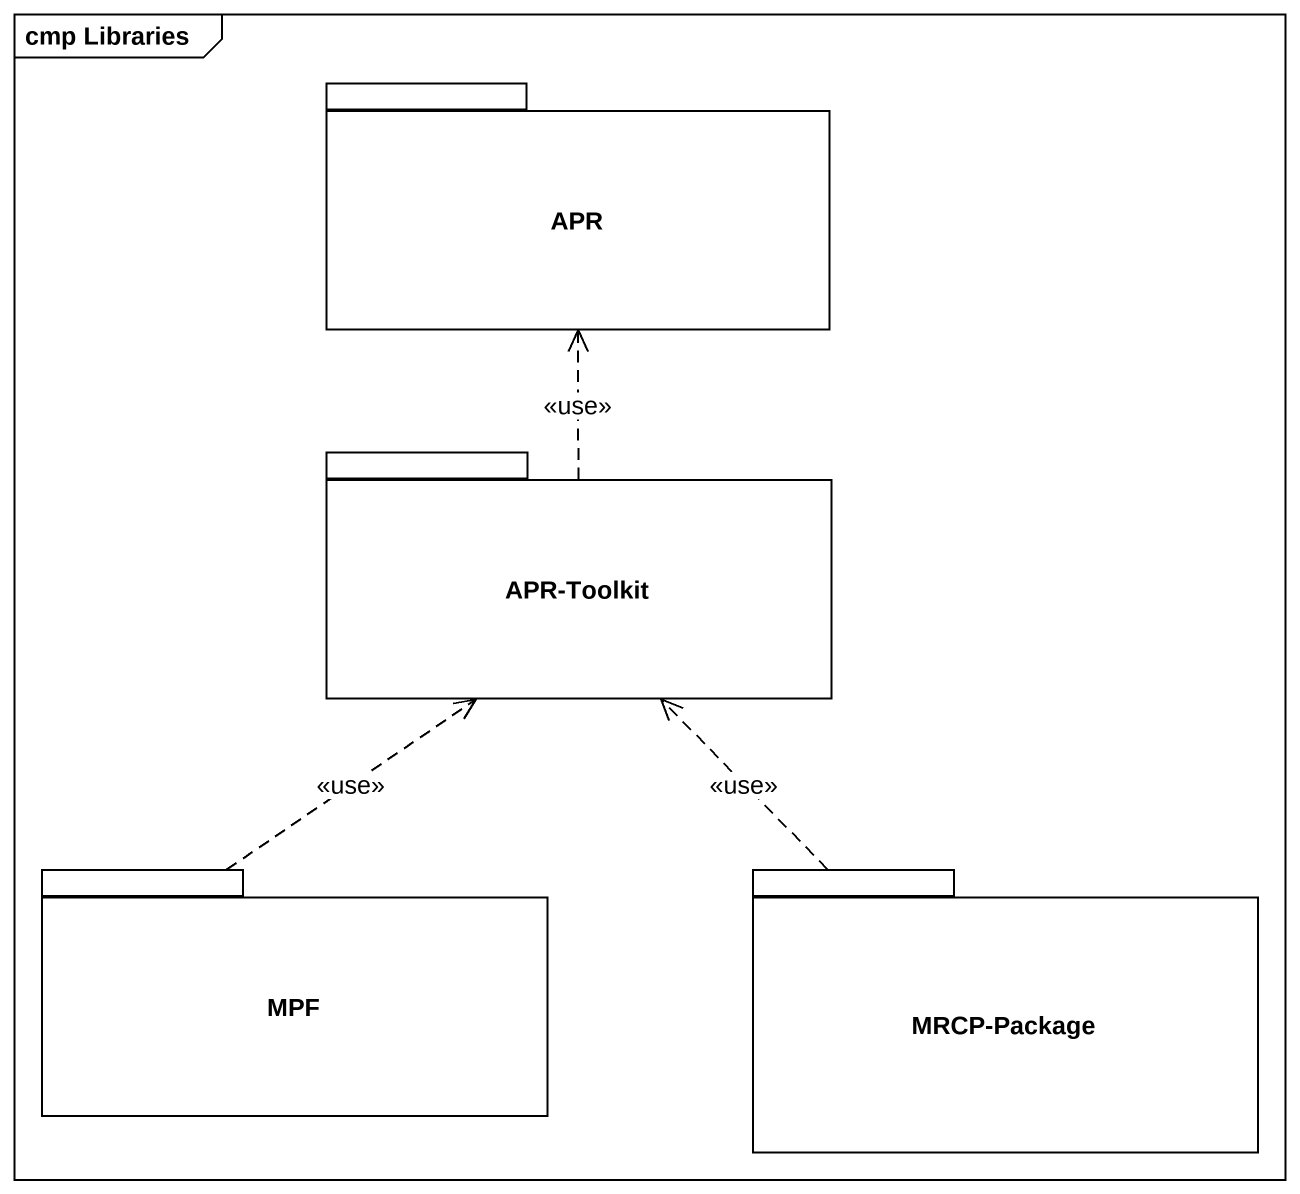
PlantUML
@startuml
mainframe cmp Libraries
package APR {
}
package "APR-Toolkit" as APR_Toolkit {
}
package MPF {
}
package "MRCP-Package" as MRCP_Package {
}
APR_Toolkit .up.> APR : <<use>>
MPF .up.> APR_Toolkit : <<use>>
MRCP_Package .up.> APR_Toolkit : <<use>>
@enduml
